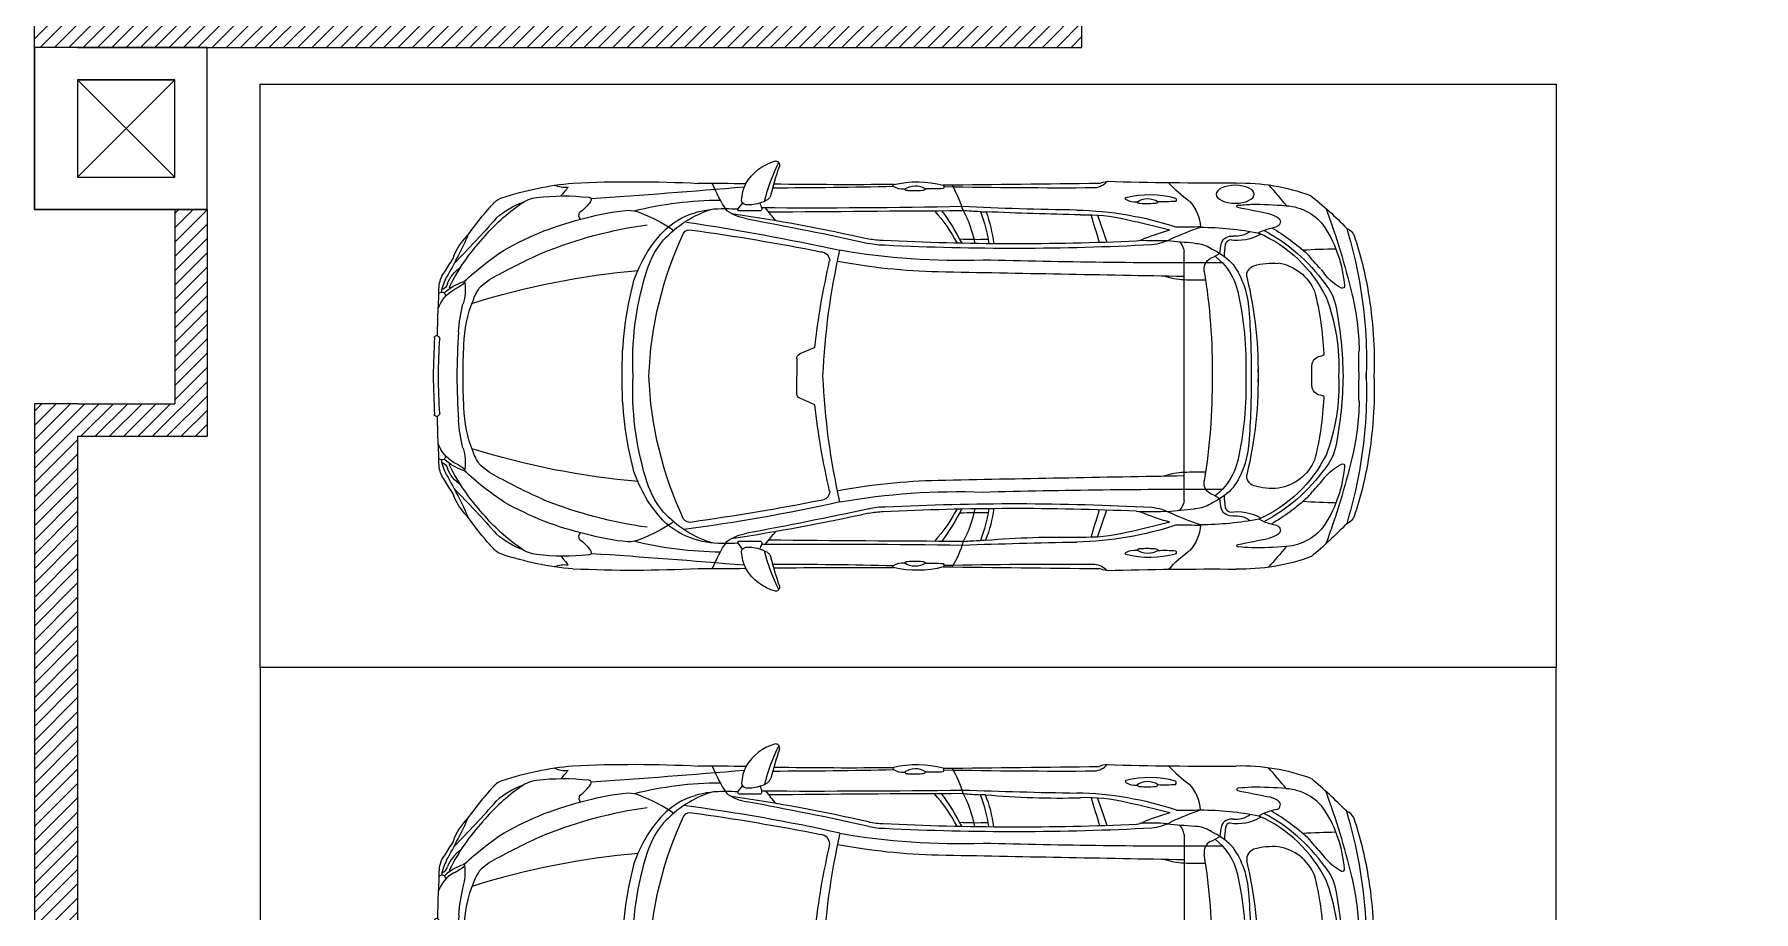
# Model space of a CAD drawing. Header units: inches. Extents: x 474 to 5633, y -332 to 1348.
# Drawn here: x 474.1 to 792.5, y 988.7 to 1151.1 of the extents above; entities that cross this region are included whole.
import ezdxf

# ---------------------------------------------------------------- set-up
doc = ezdxf.new("R2010")
doc.units = ezdxf.units.IN
doc.header["$LTSCALE"] = 20
doc.header["$MEASUREMENT"] = 0
doc.layers.add('Cars', color=160, linetype='Continuous')
doc.layers.add('Hatches', color=3, linetype='Continuous', plot=False)
doc.layers.add('Pillars', color=200, linetype='Continuous', plot=False)

# ---------------------------------------------------------------- blocks, each defined once
blk = doc.blocks.new('Car_left')
at = {"color": 5}
for p, q in [((123.07, 29.8), (124.76, 24.76)), ((70.7, 5.3), (67.95, 4.1)), ((70.7, -5.3), (67.95, -4.1)), ((123.07, -29.8), (124.76, -24.76)), ((101.37, -30.43), (102.41, -30.42))]:
    blk.add_line(p, q, dxfattribs=at)
for centre, radius, start, end in [((65.78, 31.04), 9.1, 105.1375, 149.5524), ((93.53, 24.5), 33.09, 153.0129, 166.3047), ((116.91, 20.2), 55.95, 160.5571, 166.2918), ((63.42, 39.07), 0.762, 341.3955, 91.2243), ((31.17, -22.73), 58.69, 95.1475, 108.2832), ((24.35, 39.41), 4.49, 245.4838, 278.5556), ((37.02, -196.92), 232.91, 87.0251, 92.7356), ((51.89, -601.38), 637.07, 89.45582, 90.25011), ((75.01, 44.87), 25.04, 201.5058, 214.664), ((65.37, 32.08), 8.25, 154.2977, 176.705), ((62.12, 1027.34), 992.53, 270.04461, 271.33586), ((77.14, 1008), 972.57, 269.17131, 270.48466), ((85.41, 35.26), 0.234, 128.0347, 231.4439), ((89.67, 17.38), 18.59, 75.027, 103.707), ((86.98, 37.8), 3.22, 237.7615, 275.7868), ((89.31, 31.77), 3.46, 56.6946, 125.4574), ((28.62, 7392.12), 7357.08, 270.512856, 270.737768), ((94.18, 35.03), 0.422, 312.6372, 46.9755), ((116.4, 1092.6), 1057.79, 268.81926, 270.33226), ((77.47, 24.46), 21.62, 16.556, 30.2518), ((122.22, 38.24), 3.43, 275.3101, 319.2699), ((125.29, 30.69), 5.33, 95.0833, 111.357), ((144.65, 749.66), 713.94, 268.40802, 270.32729), ((154.47, 52.41), 24.69, 222.373, 234.288), ((149.53, -2.52), 38.27, 69.9453, 91.2061), ((102.46, -12.88), 71.13, 38.653, 42.7305), ((54.2, -7.74), 58.53, 136.9012, 144.8623), ((36.05, 3.06), 34.97, 124.3846, 140.0859), ((13.6, 30.08), 3.04, 106.1096, 134.4589), ((22.13, 17.29), 15.86, 110.053, 131.0965), ((19.84, 27.21), 5.89, 96.3928, 126.9147), ((24.15, -9.82), 43.17, 83.7766, 96.6068), ((-28.95, 78.62), 69.41, 319.2904, 321.0297), ((22.76, 36.53), 7.65, 304.9781, 326.6735), ((28.87, 32.66), 0.434, 309.6999, 95.6357), ((-72.6, 1567.05), 1537.6, 273.79889, 274.85922), ((53.51, -34.39), 66.98, 90.2825, 104.0813), ((16.78, 60.83), 49.67, 322.9405, 324.6406), ((58.05, 32.6), 0.916, 182.6152, 260.6397), ((58.47, 37.84), 6.17, 264.7116, 292.1047), ((64.88, 33.08), 4.43, 193.6511, 206.161), ((59.47, 36.55), 4.62, 286.6943, 302.0817), ((60.97, 34.01), 1.67, 304.7821, 341.0084), ((87.84, 34.97), 0.651, 214.9001, 277.2119), ((89.21, 51.27), 17, 265.6662, 274.6243), ((90.58, 35.24), 0.91, 269.9036, 320.9857), ((92.41, 61.24), 26.6, 267.4291, 274.4422), ((128.46, 32.88), 0.234, 128.0347, 231.4439), ((132.72, 15), 18.59, 75.027, 103.707), ((130.03, 35.42), 3.22, 237.7615, 275.7868), ((132.36, 29.39), 3.46, 56.6946, 125.4574), ((130.89, 32.59), 0.651, 214.9001, 277.2119), ((132.25, 48.89), 17, 265.6662, 274.6243), ((133.63, 32.86), 0.91, 269.9036, 320.9857), ((135.46, 58.86), 26.6, 267.4291, 274.4422), ((137.23, 32.65), 0.422, 312.6372, 46.9755), ((134.74, 27.25), 7.38, 2.2759, 43.8481), ((101.52, -39.01), 94.79, 44.4324, 49.835), ((-138.02, 160.47), 199.1, 315.4666, 318.7653), ((40.78, -24.98), 55.65, 102.8879, 119.7638), ((28.06, 29.74), 1.05, 150.3867, 223.8412), ((40.01, -12.24), 43.12, 95.2135, 105.666), ((36.02, 24.57), 6.13, 68.0898, 89.3295), ((26.74, 0.31), 32.1, 56.5518, 68.8795), ((52.42, 16.95), 13.85, 106.2741, 135.4769), ((57.53, 11.77), 20.01, 107.0239, 137.8516), ((53.69, 13.13), 17.88, 88.4994, 106.7327), ((54.4, -11.86), 42.86, 87.2489, 90.3302), ((59.76, 38.36), 9.41, 235.3565, 259.7337), ((5.56, -307.73), 341.48, 77.2847, 81.6315), ((56.69, 30.84), 0.28, 168.5556, 280.9154), ((58.04, 151.02), 120.45, 269.386, 271.2668), ((-59.54, -615.02), 654.78, 77.63326, 79.65097), ((60.35, 31.02), 0.558, 308.927, 10.4287), ((69.72, 2295.75), 2264.64, 269.77679, 270.71764), ((89.89, 52.38), 35.4, 216.9144, 221.7941), ((111.1, -4600.16), 4630.8, 90.15979, 90.60558), ((70.26, 10.39), 30.31, 27.9516, 41.8487), ((55.18, 2.12), 48.3, 27.7108, 36.1627), ((137.05, 1113.91), 1083.32, 267.93867, 269.05791), ((80.88, 21.19), 19.71, 9.7812, 28.5925), ((103.9, 97.94), 67.56, 265.1452, 267.8496), ((74.89, 20.38), 28.33, 8.374, 20.78), ((101.61, 21.34), 9.09, 85.5408, 91.5303), ((80.05, 21.46), 23.99, 7.2638, 21.8823), ((116.12, 190.91), 161.1, 265.0843, 271.3424), ((117.99, -31.9), 62.64, 71.6619, 88.8585), ((120.87, -2.43), 32.31, 76.524, 91.7339), ((547.56, 157.77), 444.5, 196.724, 197.4165), ((64.56, -253.65), 289.76, 75.6297, 77.2704), ((149.09, 31.42), 0.225, 72.7222, 261.1465), ((316.87, 851.27), 837.07, 258.435, 258.83886), ((166.46, -184.69), 217.01, 93.9375, 94.5744), ((151.99, -37.17), 68.98, 84.9937, 90.3553), ((152.95, 23.45), 6.85, 58.5297, 73.9608), ((156.04, 28.55), 0.883, 284.3577, 57.1347), ((157.44, 22.17), 9.39, 34.5387, 86.5392), ((37.54, -16.49), 136.36, 13.4624, 20.4221), ((-82.58, 66.71), 97.89, 330.3547, 335.5973), ((39.29, -1.9), 40.67, 137.6574, 152.9189), ((13.71, 18.36), 10.58, 134.1962, 161.1483), ((51.09, -53.86), 82.66, 97.9437, 111.5609), ((60.74, 9.79), 24.82, 137.1504, 161.4803), ((108.36, -2.58), 68.44, 154.8731, 177.8428), ((47.57, 25.66), 1.43, 73.5, 144.8845), ((3.49, -299.76), 330.96, 77.4622, 82.5484), ((-11.4, -398.81), 429.96, 78.8417, 82.0619), ((129.75, 29.32), 4.37, 277.2816, 299.3816), ((145.68, -8.16), 36.39, 104.6628, 112.2652), ((159.14, -23.1), 53.44, 108.584, 114.8573), ((138.83, 91.2), 63.65, 268.9809, 272.951), ((141.9, -30.13), 57.68, 78.9494, 89.7926), ((147.91, 23.87), 2.05, 82.4864, 158.9368), ((148.95, 33.66), 8.56, 260.5398, 300.8493), ((148.63, 30.48), 4.6, 264.3192, 305.3616), ((156.86, 20.28), 7.32, 104.9381, 122.1545), ((142.59, 3.18), 25.5, 26.6673, 66.0186), ((138.68, -1.83), 32.56, 35.6872, 62.1714), ((158.51, 16.38), 11.53, 101.2557, 107.9095), ((135.18, -6.94), 39.77, 47.6971, 59.7688), ((145.12, 14.78), 23.75, 4.6963, 32.3747), ((168.46, 25.2), 2.27, 20.6856, 70.9183), ((87.21, 2.52), 85.67, 3.2751, 16.8411), ((106.19, 4.47), 67.9, 9.2745, 18.4866), ((49.01, -29.91), 64.19, 123.9549, 132.4036), ((76.45, -101.49), 136.41, 114.1166, 118.3188), ((55.44, 14.46), 16.66, 139.8951, 165.4129), ((71.74, 21.32), 1.71, 359.8585, 87.987), ((206.7, -6.24), 134.64, 167.3239, 177.3419), ((97.37, 149.85), 128.46, 260.1257, 271.9973), ((83.38, 34.46), 10.25, 254.8014, 271.9279), ((84.02, 44.14), 19.06, 260.0152, 268.0991), ((107.97, 519.51), 495.03, 267.1536, 272.5853), ((107.54, 505.87), 482.25, 267.1684, 273.0368), ((100.77, 86.22), 60.97, 266.9475, 271.8884), ((133.09, -11.92), 37.09, 85.5248, 93.3621), ((132, 34.41), 10.17, 276.1786, 297.4069), ((197.6, 635.55), 613.59, 264.23702, 264.70055), ((136.13, 22.69), 3, 7.3886, 45.8426), ((2379.18, 15), 2240.1, 179.79347, 180.38362), ((140.86, 18.8), 5.78, 61.1095, 89.2816), ((33.43, -175.87), 228.12, 60.8166, 61.1095), ((141.42, 28.67), 7.35, 289.9834, 305.7288), ((139.08, 12.19), 12.43, 42.7696, 63.2718), ((173.32, 19.47), 27.79, 169.3396, 173.3084), ((168.32, 21.31), 21.78, 171.9489, 177.873), ((147.83, 24.16), 1.09, 105.2256, 169.184), ((168.17, -87.81), 111.28, 90.4843, 93.6538), ((222.78, 74.14), 79.81, 220.3359, 222.9602), ((6.06, 16.25), 4.96, 141.7582, 172.0354), ((151.81, -72.74), 175.69, 147.4543, 148.401), ((8.82, 14.67), 6.61, 124.0758, 158.1982), ((50.92, -126.67), 146.79, 95.0353, 107.3288), ((212.72, -10.84), 142.94, 166.9982, 173.5145), ((96.42, 137.26), 118.02, 259.487, 268.5985), ((982.41, 46622.75), 46611.95, 268.907321, 268.963357), ((141.25, 1468.03), 1447.09, 268.43976, 270.20173), ((145.15, 19.75), 2.36, 121.0881, 188.9249), ((34.81, 1.53), 109.47, 359.3305, 9.3859), ((137.56, 12.9), 11.8, 13.5418, 51.8233), ((134.35, 11.17), 16.78, 4.0034, 34.3416), ((152.65, 18.45), 1.97, 108.8756, 185.2937), ((155.46, 8.89), 11.93, 84.6847, 106.7517), ((155.19, 12.09), 8.78, 23.1565, 81.0231), ((173.61, 26.19), 11.26, 214.8917, 241.4598), ((394.44, -2.04), 393.75, 177.2369, 178.614), ((6.89, 10.51), 6.26, 118.9853, 161.2344), ((13.03, 13.05), 11.76, 153.5515, 167.8828), ((1.23, 17.42), 1.47, 286.3441, 348.3424), ((9, 7.66), 10.39, 109.1789, 131.5531), ((3.22, 16.5), 0.185, 139.7223, 281.8199), ((0.27, 23.79), 8.59, 294.6387, 310.5596), ((-2.45, 15.98), 8.41, 341.9858, 8.7911), ((5.68, 17.31), 0.186, 347.2263, 118.0969), ((16.17, 10.95), 9.28, 145.0265, 160.738), ((17.17, 7.89), 12.01, 116.9128, 135.7696), ((99.76, 0.95), 64.75, 165.0341, 180.8411), ((93.49, 2.53), 56.52, 163.4212, 182.563), ((139.78, 31.89), 14.12, 251.5017, 267.3287), ((141.85, 125.63), 107.88, 268.5509, 270.6488), ((79.84, 0.89), 72.95, 358.2867, 13.7793), ((157.23, 10.67), 10.23, 10.9132, 39.4504), ((168.43, 16.62), 0.378, 237.8865, 16.8791), ((1.7, 14.74), 0.806, 59.7839, 144.418), ((8.1, 17.76), 6.43, 201.2171, 206.9602), ((34.78, 6.16), 30.12, 166.1326, 176.1877), ((28.84, 5.28), 23.14, 157.8181, 178.6383), ((85.88, 1.8), 64.66, 358.4033, 12.3768), ((105.57, 1.23), 59.44, 2.7031, 13.9351), ((131.9, 1.8), 35.85, 357.1231, 20.9569), ((94.97, -0.93), 73.56, 0.7227, 10.7348), ((126.01, 4.31), 45.49, 0.5345, 13.9152), ((99.13, 2.65), 75.17, 357.9829, 9.7825), ((-0.9, 0.86), 152.42, 359.677, 4.3186), ((-749.28, 29.09), 749.84, 357.7767, 358.31858), ((0.66, 7.08), 0.422, 70.4902, 179.2009), ((0.58, 6.87), 0.644, 4.1465, 70.0227), ((130.96, -0.93), 129.97, 176.5375, 179.5906), ((253.46, -4.23), 249.03, 177.1463, 179.0257), ((112.54, 3.22), 60.34, 356.5178, 3.9881), ((150.61, -1.08), 145.07, 177.2697, 179.5722), ((68.25, 3.27), 0.884, 109.8696, 185.7756), ((164.67, 1.64), 1.94, 91.7521, 163.5941), ((164.58, 3.96), 0.378, 274.2331, 11.3624), ((221.4, 2.71), 49.95, 177.6674, 183.3617), ((134.86, 1.88), 67.5, 178.8997, 181.5963), ((33.28, -1.37), 111.01, 350.6655, 0.8373), ((79.84, -0.99), 72.95, 346.2207, 1.7133), ((183.45, 0.55), 20.71, 175.4728, 181.6733), ((221.4, -2.71), 49.95, 176.6383, 182.3326), ((112.54, -3.22), 60.34, 356.0119, 3.4822), ((-749.28, -29.09), 749.84, 1.68142, 2.2233), ((130.96, 0.93), 129.97, 180.4094, 183.4625), ((253.46, 4.23), 249.03, 180.9743, 182.8537), ((150.61, 1.08), 145.07, 180.4278, 182.7303), ((99.76, -0.95), 64.75, 179.1589, 194.9659), ((93.49, -2.53), 56.52, 177.437, 196.5788), ((108.36, 2.58), 68.44, 182.1572, 205.1269), ((-179.5, -0.52), 246.89, 359.3834, 0.1206), ((68.25, -3.27), 0.884, 174.2244, 250.1304), ((206.7, 6.24), 134.64, 182.6581, 192.6761), ((2379.18, -15), 2240.1, 179.61638, 180.20653), ((85.88, -1.8), 64.66, 347.6232, 1.5967), ((-0.9, -0.86), 152.42, 355.6814, 0.323), ((183.45, -0.72), 20.71, 178.3267, 184.5272), ((164.67, -1.8), 1.94, 196.4059, 268.2479), ((131.9, -1.8), 35.85, 339.0431, 2.8769), ((94.97, 0.93), 73.56, 349.2652, 359.2773), ((99.13, -2.65), 75.17, 350.2175, 2.0171), ((28.84, -5.28), 23.14, 181.3617, 202.1819), ((212.72, 10.84), 142.94, 186.4855, 193.0018), ((105.57, -1.39), 59.44, 346.0649, 357.2969), ((164.58, -4.12), 0.378, 348.6376, 85.7669), ((126.01, -4.31), 45.49, 346.0848, 359.4655), ((0.66, -7.08), 0.422, 180.7991, 289.5098), ((0.58, -6.87), 0.644, 289.9773, 355.8535), ((394.44, 2.04), 393.75, 181.386, 182.7631), ((34.78, -6.16), 30.12, 183.8123, 193.8674), ((87.21, -2.52), 85.67, 343.1589, 356.7249), ((6.89, -10.51), 6.26, 198.7656, 241.0147), ((134.35, -11.17), 16.78, 325.6584, 355.9966), ((157.23, -10.67), 10.23, 320.5496, 349.0868), ((1.7, -14.74), 0.806, 215.582, 300.2161), ((13.03, -13.05), 11.76, 192.1172, 206.4485), ((8.1, -17.76), 6.43, 153.0398, 158.7829), ((9, -7.66), 10.39, 228.4469, 250.8211), ((-2.45, -15.98), 8.41, 351.2089, 18.0142), ((50.92, 126.67), 146.79, 252.6712, 264.9647), ((16.17, -10.95), 9.28, 199.262, 214.9735), ((137.56, -12.9), 11.8, 308.1767, 346.4582), ((142.59, -3.18), 25.5, 293.9814, 333.3327), ((155.19, -12.26), 8.78, 278.9769, 336.8435), ((37.54, 16.49), 136.36, 339.5779, 346.5376), ((106.19, -4.47), 67.9, 341.5134, 350.7255), ((6.06, -16.25), 4.96, 187.9646, 218.2418), ((1.23, -17.42), 1.47, 11.6576, 73.6559), ((-82.58, -66.71), 97.89, 24.4027, 29.6453), ((8.82, -14.67), 6.61, 201.8018, 235.9242), ((3.22, -16.5), 0.185, 78.1801, 220.2777), ((39.29, 1.9), 40.67, 207.0811, 222.3426), ((0.27, -23.79), 8.59, 49.4404, 65.3613), ((5.68, -17.31), 0.186, 241.9031, 12.7737), ((49.01, 29.91), 64.19, 227.5964, 236.0451), ((17.17, -7.89), 12.01, 224.2304, 243.0872), ((76.45, 101.49), 136.41, 241.6812, 245.8834), ((60.74, -9.79), 24.82, 198.5197, 222.8496), ((55.44, -14.46), 16.66, 194.5871, 220.1049), ((982.41, -46622.75), 46611.95, 91.036643, 91.092679), ((139.78, -31.89), 14.12, 92.6713, 108.4983), ((141.85, -125.63), 107.88, 89.3512, 91.4491), ((152.65, -18.55), 1.97, 174.7063, 251.1244), ((138.68, 1.83), 32.56, 297.8471, 324.3128), ((172.27, -24.28), 8.95, 116.8543, 149.5626), ((145.12, -14.78), 23.75, 327.6253, 355.3037), ((168.43, -16.62), 0.378, 343.1209, 122.1135), ((151.81, 72.74), 175.69, 211.599, 212.5457), ((13.71, -18.36), 10.58, 198.8517, 225.8038), ((-138.02, -160.47), 199.1, 41.2347, 44.5334), ((71.74, -21.32), 1.71, 272.013, 0.1415), ((96.42, -137.26), 118.02, 91.4015, 100.513), ((97.37, -149.85), 128.46, 88.0027, 99.8743), ((141.25, -1468.03), 1447.09, 89.79827, 91.56024), ((145.15, -19.75), 2.36, 171.0751, 238.9119), ((141.42, -28.67), 7.35, 54.2712, 70.0166), ((139.08, -12.19), 12.43, 296.7282, 317.2304), ((168.32, -21.31), 21.78, 182.127, 188.0511), ((155.46, -8.99), 11.93, 253.2483, 275.3153), ((222.78, -74.24), 79.81, 137.0398, 139.6641), ((40.78, 24.98), 55.65, 240.2362, 257.1121), ((51.09, 53.86), 82.66, 248.4391, 262.0563), ((57.53, -11.77), 20.01, 222.1484, 252.9761), ((-19.24, 413.5), 446.92, 278.5152, 282.2178), ((-11.4, 398.81), 429.96, 277.9381, 281.1583), ((5.56, 307.73), 341.48, 278.3685, 282.7153), ((-59.54, 615.02), 654.78, 280.34903, 282.36674), ((83.38, -34.46), 10.25, 88.0721, 105.1986), ((84.02, -44.14), 19.06, 91.9009, 99.9848), ((107.97, -519.51), 495.03, 87.4147, 92.8464), ((107.54, -505.87), 482.25, 86.9632, 92.8316), ((70.26, -10.39), 30.31, 318.1513, 332.0484), ((55.18, -2.12), 48.3, 323.8373, 332.2892), ((100.77, -86.22), 60.97, 88.1116, 93.0525), ((81.97, -21.47), 18.59, 330.4856, 350.5014), ((74.89, -20.38), 28.33, 339.22, 351.626), ((72.63, -20.05), 31.54, 340.7957, 351.8942), ((547.56, -157.77), 444.5, 162.5835, 163.276), ((129.75, -29.32), 4.37, 60.6184, 82.7184), ((134.31, -213.83), 188.78, 89.4918, 91.0583), ((132, -34.41), 10.17, 62.5931, 83.8214), ((197.6, -635.55), 613.59, 95.29945, 95.76298), ((159.14, 23.1), 53.44, 245.1427, 251.416), ((136.13, -22.69), 3, 314.1574, 352.6114), ((140.86, -18.8), 5.78, 270.7184, 298.8905), ((33.43, 175.87), 228.12, 298.8905, 299.1834), ((173.32, -19.47), 27.79, 186.6916, 190.6604), ((147.91, -23.87), 2.05, 201.0632, 277.5136), ((147.83, -24.16), 1.09, 190.816, 254.7744), ((148.95, -33.92), 8.82, 59.8745, 99.172), ((135.18, 6.83), 39.77, 300.4584, 312.3029), ((168.17, 87.71), 111.28, 266.3462, 269.5157), ((54.2, 7.74), 58.53, 215.1377, 223.0988), ((36.05, -3.06), 34.97, 219.9141, 235.6154), ((26.74, -0.31), 32.1, 291.1205, 303.4482), ((52.42, -16.95), 13.85, 224.5231, 253.7259), ((47.57, -25.66), 1.43, 215.1155, 286.5), ((117.99, 31.9), 62.64, 271.1415, 288.3381), ((64.56, 253.65), 289.76, 282.7296, 284.3703), ((145.68, 8.16), 36.39, 247.7348, 255.3372), ((138.83, -91.2), 63.65, 87.049, 91.0191), ((134.74, -27.25), 7.38, 316.1519, 357.7241), ((141.9, 30.13), 57.68, 270.2074, 281.0506), ((148.63, -30.48), 4.6, 54.6384, 95.6808), ((160.6, -9.22), 18.97, 245.6845, 256.778), ((156.04, -28.55), 0.883, 302.8653, 75.6423), ((157.44, -22.17), 9.39, 273.4608, 325.4613), ((124.39, 15.45), 61.97, 307.9225, 316.3203), ((168.46, -25.2), 2.27, 289.0817, 339.3144), ((22.13, -17.29), 15.86, 228.9035, 249.947), ((28.06, -29.74), 1.05, 136.1588, 209.6133), ((22.76, -36.53), 7.65, 33.3265, 55.0219), ((40.01, 12.24), 43.12, 254.334, 264.7865), ((36.02, -24.57), 6.13, 270.6705, 291.9102), ((53.51, 34.39), 66.98, 255.9187, 269.7175), ((53.69, -13.13), 17.88, 253.2673, 271.5006), ((75.01, -44.87), 25.04, 145.336, 158.4942), ((54.4, 11.86), 42.86, 269.6698, 272.7511), ((59.76, -38.36), 9.41, 100.2663, 124.6435), ((56.69, -30.84), 0.28, 79.0846, 191.4444), ((16.78, -60.83), 49.67, 35.3594, 37.0595), ((58.04, -151.02), 120.45, 88.7332, 90.614), ((58.05, -32.6), 0.916, 99.3603, 177.3848), ((58.47, -37.84), 6.17, 67.8953, 95.2884), ((64.88, -33.08), 4.43, 153.839, 166.3489), ((60.35, -31.02), 0.558, 349.5713, 51.073), ((69.89, -1465.49), 1434.39, 88.87781, 90.35905), ((89.89, -52.38), 35.4, 138.2059, 143.0856), ((122.13, 5877.67), 5908.35, 269.418409, 269.766166), ((67.98, -20.6), 31.79, 332.3533, 341.62), ((126.84, -635.66), 604.97, 90.7199, 92.73444), ((103.9, -97.94), 67.56, 92.1504, 94.9984), ((130.53, -628.27), 598.51, 91.01751, 92.69203), ((120.87, 2.43), 32.31, 268.2661, 283.476), ((149.07, -31.43), 0.233, 93.8069, 232.9646), ((166.46, 184.69), 217.01, 265.3656, 266.0625), ((316.87, -851.27), 837.07, 101.16114, 101.565), ((151.99, 37.17), 68.98, 269.6447, 275.0063), ((102.46, 12.88), 71.13, 317.2695, 321.347), ((152.95, -23.45), 6.85, 286.0392, 301.4703), ((13.6, -30.08), 3.04, 225.5411, 253.8904), ((31.17, 22.73), 58.69, 251.7168, 264.8525), ((19.84, -27.21), 5.89, 233.0853, 263.6072), ((24.15, 9.82), 43.17, 263.3932, 276.2234), ((24.35, -39.41), 4.49, 81.4444, 114.5162), ((-28.95, -78.62), 69.41, 38.9703, 40.7096), ((28.87, -32.66), 0.434, 264.3643, 50.3001), ((-72.6, -1567.05), 1537.6, 85.14078, 86.20111), ((65.37, -32.08), 8.25, 183.295, 205.7023), ((59.47, -36.55), 4.62, 57.9183, 73.3057), ((93.53, -24.5), 33.09, 193.6953, 206.9871), ((60.97, -34.01), 1.67, 18.9916, 55.2179), ((116.91, -20.2), 55.95, 193.7082, 199.4429), ((62.12, -1027.34), 992.53, 88.66414, 89.95539), ((86.98, -37.8), 3.22, 84.2132, 122.2385), ((87.84, -34.97), 0.651, 82.7881, 145.0999), ((89.31, -31.77), 3.46, 234.5426, 303.3054), ((89.21, -51.27), 17, 85.3757, 94.3338), ((90.58, -35.24), 0.91, 39.0143, 90.0964), ((92.41, -61.24), 26.6, 85.5578, 92.5709), ((94.18, -35.03), 0.422, 313.0245, 47.3628), ((116.4, -1092.6), 1057.79, 89.66774, 91.18074), ((122.22, -38.24), 3.43, 40.7301, 84.6899), ((128.46, -32.88), 0.234, 128.5561, 231.9653), ((130.03, -35.42), 3.22, 84.2132, 122.2385), ((132.72, -15), 18.59, 256.293, 284.973), ((130.89, -32.59), 0.651, 82.7881, 145.0999), ((132.36, -29.39), 3.46, 234.5426, 303.3054), ((132.25, -48.89), 17, 85.3757, 94.3338), ((133.63, -32.86), 0.91, 39.0143, 90.0964), ((135.46, -58.86), 26.6, 85.5578, 92.5709), ((154.47, -52.41), 24.69, 125.712, 137.627), ((137.23, -32.65), 0.422, 313.0245, 47.3628), ((149.64, 1), 36.75, 268.5821, 290.4422), ((37.02, 196.92), 232.91, 267.2644, 272.9749), ((51.89, 601.38), 637.07, 269.74989, 270.54418), ((65.78, -31.04), 9.1, 210.4476, 254.8625), ((77.14, -1008), 972.57, 89.51534, 90.8275), ((85.41, -35.26), 0.234, 128.5561, 231.9653), ((89.67, -17.38), 18.59, 256.293, 284.973), ((28.62, -7392.12), 7357.08, 89.262232, 89.487144), ((125.29, -30.69), 5.33, 248.643, 264.9167), ((144.65, -749.66), 713.94, 89.67271, 91.59198), ((63.42, -39.07), 0.762, 268.7757, 18.6045)]:
    blk.add_arc(centre, radius, start, end, dxfattribs=at)
blk.add_ellipse((148.56, -33.65), major_axis=(3.52, 0), ratio=0.472575, dxfattribs=at)
blk = doc.blocks.new('car_facing_L')
at = {"layer": 'Cars'}
blk.add_lwpolyline([(240, 0), (240, 108), (0, 108), (0, 0)], close=True, dxfattribs=at)
blk.add_blockref('Car_left', (32.01, 54.03), dxfattribs=at)
blk = doc.blocks.new('car_facing_R')
at = {"layer": 'Cars', "rotation": 180}
blk.add_blockref('car_facing_L', (0, 108), dxfattribs=at)

msp = doc.modelspace()

# ---------------------------------------------------------------- hatches: boundary and pattern name
at = {"layer": 'Hatches'}
h = msp.add_hatch(dxfattribs=at)
h.set_pattern_fill('ANSI31', color=256, scale=15, style=0)
h.paths.add_polyline_path([(1374.124, 1318.723), (1330.124, 1318.723), (518.124, 1318.723), (474.124, 1318.723), (474.124, 1148.723), (506.124, 1148.723), (668.124, 1148.723), (668.124, 1266.743), (662.124, 1266.743), (662.124, 1154.723), (482.124, 1154.723), (482.124, 1310.723), (650.124, 1310.723), (662.124, 1310.723), (662.124, 1308.743), (668.124, 1308.743), (668.124, 1310.723), (692.124, 1310.723), (698.124, 1310.723), (776.124, 1310.723), (782.124, 1310.723), (898.124, 1310.723), (904.124, 1310.723), (908.124, 1310.723), (908.124, 1262.723), (914.124, 1262.723), (914.124, 1310.723), (1000.124, 1310.723), (1006.124, 1310.723), (1010.124, 1310.723), (1010.124, 1166.723), (1016.124, 1166.723), (1016.124, 1182.723), (1016.124, 1188.723), (1016.124, 1310.723), (1066.124, 1310.723), (1072.124, 1310.723), (1156.124, 1310.723), (1366.124, 1310.723), (1366.124, 1148.723), (1374.124, 1148.723)])
h.paths.add_polyline_path([(1374.124, 1082.723), (1366.124, 1082.723), (1348.124, 1082.723), (1348.124, 1118.723), (1342.124, 1118.723), (1342.124, 1082.723), (1342.124, 1076.723), (1366.124, 1076.723), (1366.124, 920.723), (1342.124, 920.723), (1342.124, 912.723), (1342.124, 858.723), (1348.124, 858.723), (1348.124, 912.723), (1366.124, 912.723), (1374.124, 912.723)])
h.paths.add_polyline_path([(506.124, 920.723), (482.124, 920.723), (482.124, 1076.723), (506.124, 1076.723), (506.124, 1082.723), (506.124, 1118.723), (500.124, 1118.723), (500.124, 1082.723), (482.124, 1082.723), (474.124, 1082.723), (474.124, 912.723), (500.124, 912.723), (500.124, 858.723), (506.124, 858.723)])
h.paths.add_polyline_path([(482.124, 828.723), (474.124, 828.723), (474.124, 658.723), (698.124, 658.723), (698.124, 666.723), (482.124, 666.723)])
h.paths.add_polyline_path([(856.124, 666.723), (770.124, 666.723), (770.124, 690.723), (764.124, 690.723), (728.124, 690.723), (728.124, 684.723), (764.124, 684.723), (764.124, 658.723), (856.124, 658.723)])
h.paths.add_polyline_path([(1084.124, 684.723), (1120.124, 684.723), (1120.124, 690.723), (1084.124, 690.723), (1084.124, 780.723), (1078.124, 780.723), (1078.124, 690.723), (1078.124, 666.723), (1000.124, 666.723), (1000.124, 658.723), (1084.124, 658.723)])
h.paths.add_polyline_path([(1374.124, 828.723), (1342.124, 828.723), (1276.124, 828.723), (1078.124, 828.723), (1078.124, 822.723), (1084.124, 822.723), (1276.124, 822.723), (1276.124, 756.723), (1332.124, 756.723), (1332.124, 762.723), (1282.124, 762.723), (1282.124, 822.723), (1366.124, 822.723), (1366.124, 762.723), (1366.124, 756.723), (1366.124, 744.723), (1366.124, 666.723), (1300.124, 666.723), (1150.124, 666.723), (1150.124, 658.723), (1306.124, 658.723), (1374.124, 658.723), (1374.124, 738.723)])

# ---------------------------------------------------------------- linework, layer by layer
for p, q in [((474.124, 1148.723), (474.124, 1318.723)), ((668.124, 1148.723), (668.124, 1269.743)), ((474.124, 1148.723), (474.124, 1118.723)), ((482.124, 1148.723), (474.124, 1148.723)), ((474.124, 1148.723), (474.124, 1118.723)), ((482.124, 1148.723), (668.124, 1148.723)), ((482.124, 1142.723), (500.124, 1142.723)), ((482.124, 1142.723), (482.124, 1124.723)), ((500.124, 1124.723), (500.124, 1142.723)), ((506.124, 1118.723), (506.124, 1142.723)), ((482.124, 1124.723), (500.124, 1124.723)), ((474.124, 1118.723), (506.124, 1118.723)), ((500.124, 1118.723), (500.124, 1082.723)), ((506.124, 1118.723), (506.124, 1082.723)), ((474.124, 1082.723), (474.124, 912.723)), ((482.124, 1082.723), (474.124, 1082.723)), ((482.124, 1082.723), (500.124, 1082.723)), ((506.124, 1082.723), (506.124, 1076.723)), ((482.124, 1076.723), (482.124, 920.723)), ((482.124, 1076.723), (506.124, 1076.723))]:
    msp.add_line(p, q)
at = {"layer": 'Pillars'}
for p, q in [((474.124, 1118.723), (474.124, 1148.723)), ((506.124, 1148.723), (474.124, 1148.723)), ((474.124, 1148.723), (474.124, 1118.723)), ((506.124, 1118.723), (506.124, 1148.723)), ((482.124, 1142.723), (482.124, 1124.723)), ((500.124, 1142.723), (482.124, 1142.723)), ((482.124, 1142.723), (500.124, 1124.723)), ((500.124, 1142.723), (482.124, 1124.723)), ((500.124, 1142.723), (482.124, 1142.723)), ((482.124, 1142.723), (482.124, 1124.723)), ((500.124, 1124.723), (500.124, 1142.723)), ((482.124, 1124.723), (500.124, 1124.723)), ((506.124, 1118.723), (474.124, 1118.723))]:
    msp.add_line(p, q, dxfattribs=at)

# ---------------------------------------------------------------- block references
at = {"layer": 'Cars', "xscale": -1}
msp.add_blockref('car_facing_R', (515.954, 1033.91), dxfattribs=at)
at = {"layer": 'Cars', "rotation": 180}
msp.add_blockref('car_facing_R', (515.954, 1033.91), dxfattribs=at)

doc.saveas('drawing.dxf')
